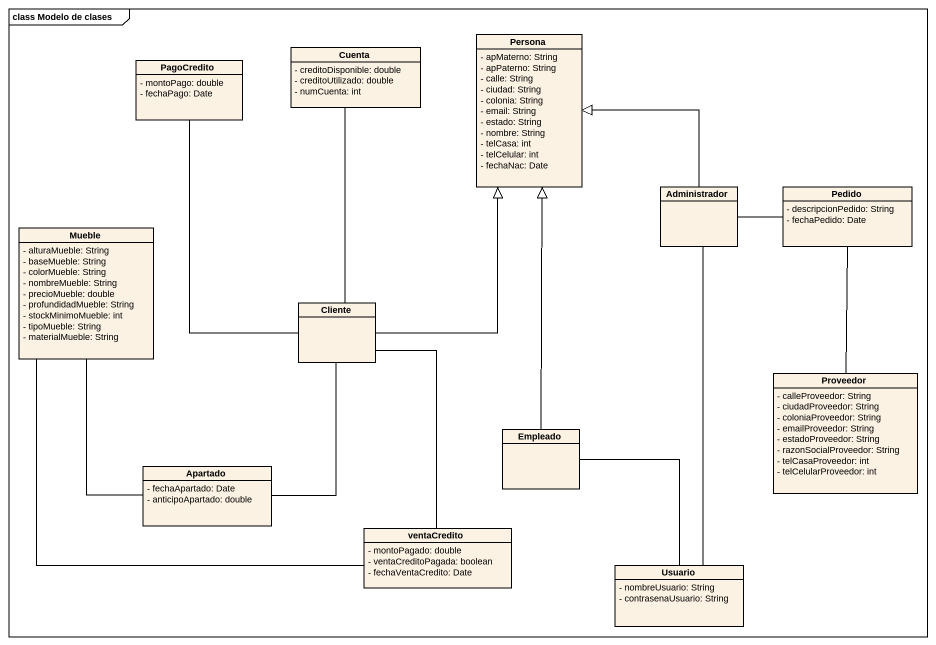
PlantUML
@startuml
mainframe class Modelo de clases
hide circle
hide empty members
skinparam classAttributeIconSize 0
class Persona {
  - apMaterno: String
  - apPaterno: String
  - calle: String
  - ciudad: String
  - colonia: String
  - email: String
  - estado: String
  - nombre: String
  - telCasa: int
  - telCelular: int
  - fechaNac: Date
}
class PagoCredito {
  - montoPago: double
  - fechaPago: Date
}
class Cuenta {
  - creditoDisponible: double
  - creditoUtilizado: double
  - numCuenta: int
}
class Administrador
class Pedido {
  - descripcionPedido: String
  - fechaPedido: Date
}
class Mueble {
  - alturaMueble: String
  - baseMueble: String
  - colorMueble: String
  - nombreMueble: String
  - precioMueble: double
  - profundidadMueble: String
  - stockMinimoMueble: int
  - tipoMueble: String
  - materialMueble: String
}
class Cliente
class Proveedor {
  - calleProveedor: String
  - ciudadProveedor: String
  - coloniaProveedor: String
  - emailProveedor: String
  - estadoProveedor: String
  - razonSocialProveedor: String
  - telCasaProveedor: int
  - telCelularProveedor: int
}
class Empleado
class Apartado {
  - fechaApartado: Date
  - anticipoApartado: double
}
class ventaCredito {
  - montoPagado: double
  - ventaCreditoPagada: boolean
  - fechaVentaCredito: Date
}
class Usuario {
  - nombreUsuario: String
  - contrasenaUsuario: String
}
PagoCredito -- Cliente
Cuenta -- Cliente
Administrador -up-|> Persona
Administrador -right- Pedido
Administrador -- Usuario
Pedido -- Proveedor
Mueble -- Apartado
Mueble -- ventaCredito
Cliente -up-|> Persona
Cliente -- ventaCredito
Empleado -up-|> Persona
Empleado -- Usuario
Apartado -up- Cliente
@enduml
